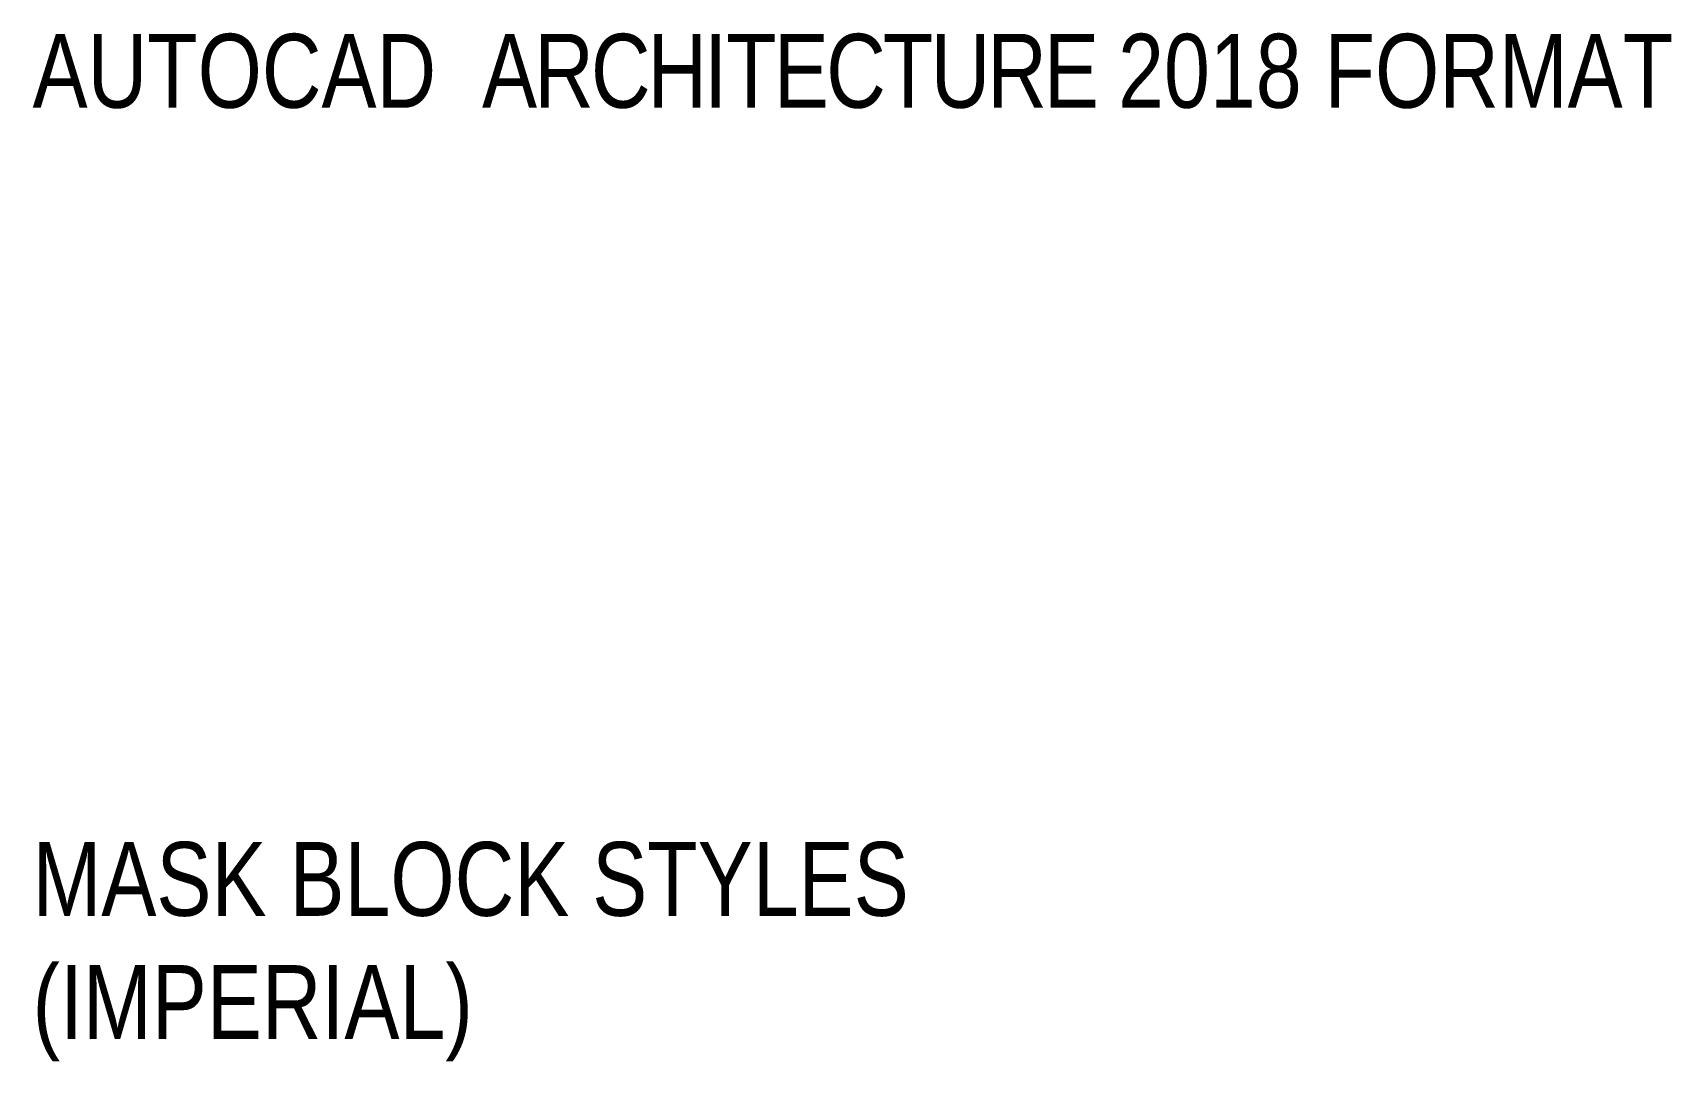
# Paper-space layout 'Work' of a CAD drawing. Header units: inches. Extents: x 0.2 to 19.6, y 0 to 12.2.
import ezdxf

# ---------------------------------------------------------------- set-up
doc = ezdxf.new("R2010")
doc.units = ezdxf.units.IN
doc.header["$LTSCALE"] = 0.5
doc.header["$MEASUREMENT"] = 0
doc.styles.add('Title-Normal', font='arial.ttf', dxfattribs={"width": 0.75})

psp = doc.layouts.new('Work')

# ---------------------------------------------------------------- texts
at = {"color": 7, "char_height": 0.875, "style": 'Title-Normal'}
for s, insert, width, attachment_point in [('{\\W0.8;AUTOCAD  \\T0.95;ARCHITECTURE \\T1;2018 FORMAT}', (0.224, 12.213), 20.56893, 1), ('{\\W0.8;MASK BLOCK STYLES\\P(IMPERIAL)}', (0.224, 0.046), 17.37946, 7)]:
    psp.add_mtext(s, dxfattribs=dict(at, insert=insert, width=width, attachment_point=attachment_point))

doc.saveas('drawing.dxf')
